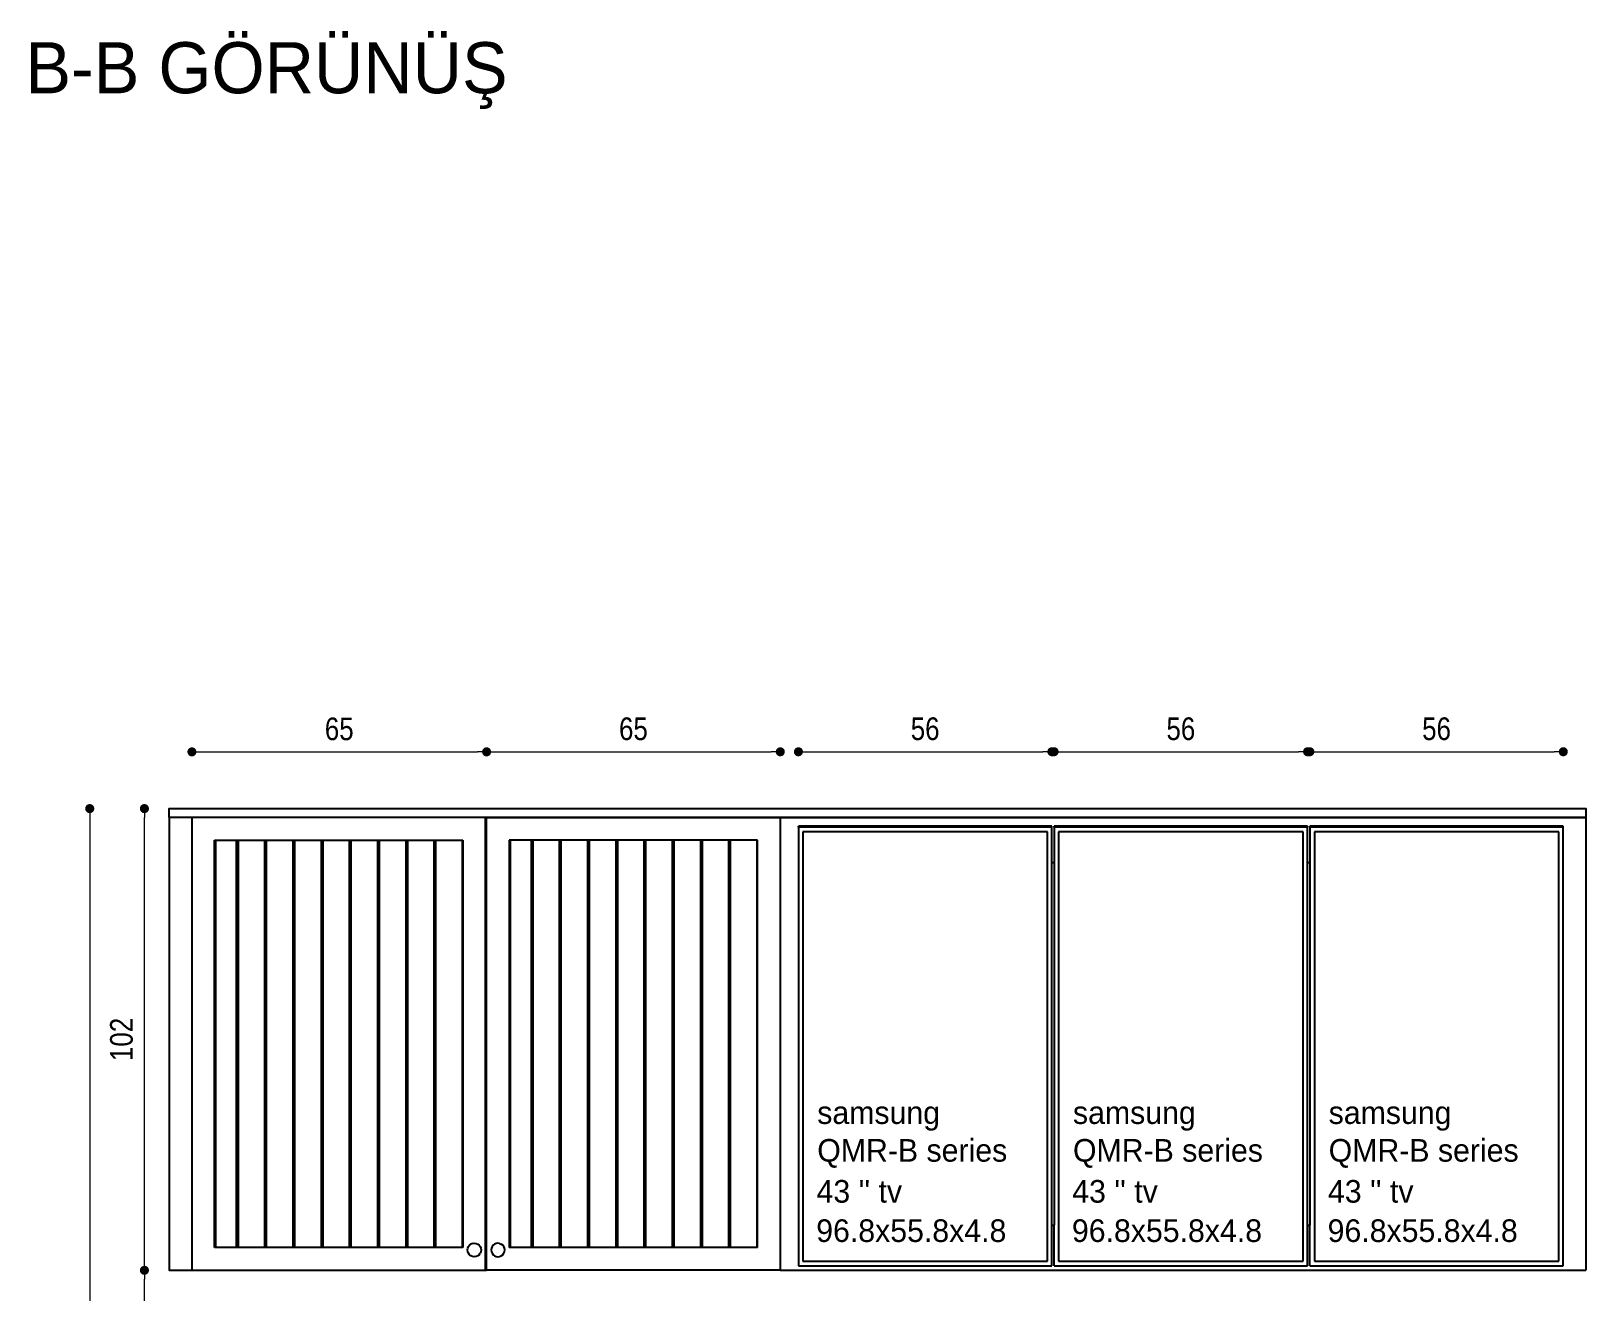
# Model space of a CAD drawing. Header units: millimetres. Extents: x 106699 to 122058, y 158555 to 162844.
# Drawn here: x 110440 to 110956, y 159896 to 160314 of the extents above; entities that cross this region are included whole.
import ezdxf
from ezdxf.enums import TextEntityAlignment as Align

# ---------------------------------------------------------------- set-up
doc = ezdxf.new("R2010")
doc.units = ezdxf.units.MM
doc.layers.add('300_Z4_STR_F03$0$AUDIT_D_220920114151-103', color=251, linetype='Continuous', lineweight=5)
doc.layers.add('no3_yazı tefriş', color=152, linetype='Continuous', lineweight=0)
doc.layers.add('S2000-002 Çizgi', color=7, linetype='Continuous')
doc.styles.add('BE', font='ARIALN.TTF')
doc.styles.get("Standard").update_dxf_attribs({"font": 'arial.ttf'})
doc.styles.add('TAKSİM', font='GOTHIC.TTF', dxfattribs={"height": 20})
doc.dimstyles.new('Copy of BE-50', dxfattribs={"dimscale": 100, "dimtxt": 0.05, "dimasz": 0.02, "dimexe": 0.025, "dimexo": 0, "dimgap": 0.025, "dimtad": 1, "dimdec": 1, "dimrnd": 0.5, "dimdsep": 46, "dimtxsty": 'BE', "dimblk": 'DOT', "dimcen": 0.5, "dimdle": 0.025, "dimse1": 1, "dimse2": 1, "dimclrd": 256, "dimclre": 256, "dimclrt": 256, "dimadec": 0, "dimazin": 2, "dimtm": 1e-09, "dimtfac": 1, "dimtdec": 1, "dimtix": 1, "dimtmove": 2, "dimatfit": 0, "dimldrblk": 'DOT', "dimfxl": 0.5, "dimfxlon": 1, "dimtolj": 1, "dimlwd": 9, "dimlwe": 0, "dimarcsym": 0})

# ---------------------------------------------------------------- blocks, each defined once
blk = doc.blocks.new('A$C56d1615e')
at = {"layer": 'no3_yazı tefriş', "color": 3, "char_height": 5, "width": 105.5846, "attachment_point": 1}
for s, insert in [('{\\fManrope Light|b0|i0|c0|p2;samsung\\PQMR-B series}', (0.23, 28.92, 4.89)), ("{\\fManrope Light|b0|i0|c0|p2;43 '' tv}", (0.07, 11.53, 4.89)), ('{\\fManrope Light|b0|i0|c0|p2;96.8x55.8x4.8}', (0, 2.84, 4.74))]:
    blk.add_mtext(s, dxfattribs=dict(at, insert=insert))
blk = doc.blocks.new('_Dot')
at = {"color": 0, "linetype": 'ByBlock', "lineweight": -2}
blk.add_line((-0.5, 0), (-1, 0), dxfattribs=at)
at = {"color": 0, "linetype": 'ByBlock', "const_width": 0.5}
blk.add_lwpolyline([(-0.25, 0, 1), (0.25, 0, 1)], format="xyb", close=True, dxfattribs=at)
blk = doc.blocks.new('*D184')
at = {"layer": 'Defpoints', "color": 0, "transparency": 16777216}
for p in [(116886.19, 159828.68), (116891.69, 159828.68), (116891.69, 159771.13)]:
    blk.add_point(p, dxfattribs=at)
at = {"layer": 'S2000-002 Çizgi', "color": 134, "lineweight": 9, "true_color": 0x00a5a5, "transparency": 16777216}
blk.add_line((116886.19, 159773.13), (116886.19, 159826.68), dxfattribs=at)
at = {"layer": 'S2000-002 Çizgi', "color": 134, "lineweight": 9, "true_color": 0x00a5a5, "transparency": 16777216, "xscale": 2, "yscale": 2, "zscale": 2}
for p, rotation in [((116886.19, 159828.68), 90), ((116886.19, 159771.13), 270)]:
    blk.add_blockref('_Dot', p, dxfattribs=dict(at, rotation=rotation))
at = {"layer": 'S2000-002 Çizgi', "color": 134, "true_color": 0x00a5a5, "transparency": 16777216, "insert": (116881.15, 159799.9), "char_height": 5, "attachment_point": 5, "rotation": 90, "style": 'BE'}
blk.add_mtext('\\A1;57.5', dxfattribs=at)
blk = doc.blocks.new('*D185')
at = {"layer": 'Defpoints', "color": 0, "transparency": 16777216}
for p in [(116886.19, 159930.68), (116888.68, 159930.68), (116891.69, 159828.68)]:
    blk.add_point(p, dxfattribs=at)
at = {"layer": 'S2000-002 Çizgi', "color": 134, "lineweight": 9, "true_color": 0x00a5a5, "transparency": 16777216}
blk.add_line((116886.19, 159830.68), (116886.19, 159928.68), dxfattribs=at)
at = {"layer": 'S2000-002 Çizgi', "color": 134, "lineweight": 9, "true_color": 0x00a5a5, "transparency": 16777216, "xscale": 2, "yscale": 2, "zscale": 2}
for p, rotation in [((116886.19, 159930.68), 90), ((116886.19, 159828.68), 270)]:
    blk.add_blockref('_Dot', p, dxfattribs=dict(at, rotation=rotation))
at = {"layer": 'S2000-002 Çizgi', "color": 134, "true_color": 0x00a5a5, "transparency": 16777216, "insert": (116881.14, 159879.68), "char_height": 5, "attachment_point": 5, "rotation": 90, "style": 'BE'}
blk.add_mtext('\\A1;102', dxfattribs=at)
blk = doc.blocks.new('*D186')
at = {"layer": 'Defpoints', "color": 0, "transparency": 16777216}
for p in [(116910.12, 159930.68), (116874.11, 159679.63), (116910.12, 159679.63)]:
    blk.add_point(p, dxfattribs=at)
at = {"layer": 'S2000-002 Çizgi', "color": 134, "lineweight": 9, "true_color": 0x00a5a5, "transparency": 16777216}
blk.add_line((116874.11, 159928.68), (116874.11, 159681.63), dxfattribs=at)
at = {"layer": 'S2000-002 Çizgi', "color": 134, "lineweight": 9, "true_color": 0x00a5a5, "transparency": 16777216, "xscale": 2, "yscale": 2, "zscale": 2}
for p, rotation in [((116874.11, 159930.68), 90), ((116874.11, 159679.63), 270)]:
    blk.add_blockref('_Dot', p, dxfattribs=dict(at, rotation=rotation))
at = {"layer": 'S2000-002 Çizgi', "color": 134, "true_color": 0x00a5a5, "transparency": 16777216, "insert": (116869.05, 159805.16), "char_height": 5, "attachment_point": 5, "rotation": 90, "style": 'BE'}
blk.add_mtext('\\A1;251', dxfattribs=at)
blk = doc.blocks.new('*D187')
at = {"layer": 'Defpoints', "color": 0, "transparency": 16777216}
for p in [(116961.8, 159943.21), (116896.69, 159928.68), (116961.8, 159928.68)]:
    blk.add_point(p, dxfattribs=at)
at = {"layer": 'S2000-002 Çizgi', "color": 134, "lineweight": 9, "true_color": 0x00a5a5, "transparency": 16777216}
blk.add_line((116898.69, 159943.21), (116959.8, 159943.21), dxfattribs=at)
at = {"layer": 'S2000-002 Çizgi', "color": 134, "lineweight": 9, "true_color": 0x00a5a5, "transparency": 16777216, "xscale": 2, "yscale": 2, "zscale": 2, "rotation": 180}
blk.add_blockref('_Dot', (116896.69, 159943.21), dxfattribs=at)
at = {"layer": 'S2000-002 Çizgi', "color": 134, "lineweight": 9, "true_color": 0x00a5a5, "transparency": 16777216, "xscale": 2, "yscale": 2, "zscale": 2}
blk.add_blockref('_Dot', (116961.8, 159943.21), dxfattribs=at)
at = {"layer": 'S2000-002 Çizgi', "color": 134, "true_color": 0x00a5a5, "transparency": 16777216, "insert": (116929.24, 159948.26), "char_height": 5, "attachment_point": 5, "style": 'BE'}
blk.add_mtext('\\A1;65', dxfattribs=at)
blk = doc.blocks.new('*D188')
at = {"layer": 'Defpoints', "color": 0, "transparency": 16777216}
for p in [(117026.69, 159943.23), (116961.8, 159926.68), (117026.69, 159926.68)]:
    blk.add_point(p, dxfattribs=at)
at = {"layer": 'S2000-002 Çizgi', "color": 134, "lineweight": 9, "true_color": 0x00a5a5, "transparency": 16777216}
blk.add_line((116963.8, 159943.23), (117024.69, 159943.23), dxfattribs=at)
at = {"layer": 'S2000-002 Çizgi', "color": 134, "lineweight": 9, "true_color": 0x00a5a5, "transparency": 16777216, "xscale": 2, "yscale": 2, "zscale": 2, "rotation": 180}
blk.add_blockref('_Dot', (116961.8, 159943.23), dxfattribs=at)
at = {"layer": 'S2000-002 Çizgi', "color": 134, "lineweight": 9, "true_color": 0x00a5a5, "transparency": 16777216, "xscale": 2, "yscale": 2, "zscale": 2}
blk.add_blockref('_Dot', (117026.69, 159943.23), dxfattribs=at)
at = {"layer": 'S2000-002 Çizgi', "color": 134, "true_color": 0x00a5a5, "transparency": 16777216, "insert": (116994.24, 159948.28), "char_height": 5, "attachment_point": 5, "style": 'BE'}
blk.add_mtext('\\A1;65', dxfattribs=at)
blk = doc.blocks.new('*D189')
at = {"layer": 'Defpoints', "color": 0, "transparency": 16777216}
for p in [(117086.7, 159943.24), (117030.7, 159926.81), (117086.7, 159926.81)]:
    blk.add_point(p, dxfattribs=at)
at = {"layer": 'S2000-002 Çizgi', "color": 134, "lineweight": 9, "true_color": 0x00a5a5, "transparency": 16777216}
blk.add_line((117032.7, 159943.24), (117084.7, 159943.24), dxfattribs=at)
at = {"layer": 'S2000-002 Çizgi', "color": 134, "lineweight": 9, "true_color": 0x00a5a5, "transparency": 16777216, "xscale": 2, "yscale": 2, "zscale": 2, "rotation": 180}
blk.add_blockref('_Dot', (117030.7, 159943.24), dxfattribs=at)
at = {"layer": 'S2000-002 Çizgi', "color": 134, "lineweight": 9, "true_color": 0x00a5a5, "transparency": 16777216, "xscale": 2, "yscale": 2, "zscale": 2}
blk.add_blockref('_Dot', (117086.7, 159943.24), dxfattribs=at)
at = {"layer": 'S2000-002 Çizgi', "color": 134, "true_color": 0x00a5a5, "transparency": 16777216, "insert": (117058.7, 159948.29), "char_height": 5, "attachment_point": 5, "style": 'BE'}
blk.add_mtext('\\A1;56', dxfattribs=at)
blk = doc.blocks.new('*D190')
at = {"layer": 'Defpoints', "color": 0, "transparency": 16777216}
for p in [(117143.2, 159943.24), (117087.2, 159926.81), (117143.2, 159926.81)]:
    blk.add_point(p, dxfattribs=at)
at = {"layer": 'S2000-002 Çizgi', "color": 134, "lineweight": 9, "true_color": 0x00a5a5, "transparency": 16777216}
blk.add_line((117089.2, 159943.24), (117141.2, 159943.24), dxfattribs=at)
at = {"layer": 'S2000-002 Çizgi', "color": 134, "lineweight": 9, "true_color": 0x00a5a5, "transparency": 16777216, "xscale": 2, "yscale": 2, "zscale": 2, "rotation": 180}
blk.add_blockref('_Dot', (117087.2, 159943.24), dxfattribs=at)
at = {"layer": 'S2000-002 Çizgi', "color": 134, "lineweight": 9, "true_color": 0x00a5a5, "transparency": 16777216, "xscale": 2, "yscale": 2, "zscale": 2}
blk.add_blockref('_Dot', (117143.2, 159943.24), dxfattribs=at)
at = {"layer": 'S2000-002 Çizgi', "color": 134, "true_color": 0x00a5a5, "transparency": 16777216, "insert": (117115.2, 159948.29), "char_height": 5, "attachment_point": 5, "style": 'BE'}
blk.add_mtext('\\A1;56', dxfattribs=at)
blk = doc.blocks.new('*D191')
at = {"layer": 'Defpoints', "color": 0, "transparency": 16777216}
for p in [(117199.7, 159943.24), (117143.7, 159926.81), (117199.7, 159926.81)]:
    blk.add_point(p, dxfattribs=at)
at = {"layer": 'S2000-002 Çizgi', "color": 134, "lineweight": 9, "true_color": 0x00a5a5, "transparency": 16777216}
blk.add_line((117145.7, 159943.24), (117197.7, 159943.24), dxfattribs=at)
at = {"layer": 'S2000-002 Çizgi', "color": 134, "lineweight": 9, "true_color": 0x00a5a5, "transparency": 16777216, "xscale": 2, "yscale": 2, "zscale": 2, "rotation": 180}
blk.add_blockref('_Dot', (117143.7, 159943.24), dxfattribs=at)
at = {"layer": 'S2000-002 Çizgi', "color": 134, "lineweight": 9, "true_color": 0x00a5a5, "transparency": 16777216, "xscale": 2, "yscale": 2, "zscale": 2}
blk.add_blockref('_Dot', (117199.7, 159943.24), dxfattribs=at)
at = {"layer": 'S2000-002 Çizgi', "color": 134, "true_color": 0x00a5a5, "transparency": 16777216, "insert": (117171.7, 159948.29), "char_height": 5, "attachment_point": 5, "style": 'BE'}
blk.add_mtext('\\A1;56', dxfattribs=at)
blk = doc.blocks.new('dd')
at = {"layer": 'S2000-002 Çizgi'}
for p, q in [((116896.69, 159928.68), (116896.69, 159828.68)), ((116961.58, 159928.68), (116896.69, 159928.68)), ((116961.58, 159928.68), (116961.8, 159928.68)), ((116961.58, 159926.68), (116961.58, 159928.68)), ((116961.8, 159926.68), (116961.58, 159926.68)), ((116961.58, 159830.68), (116961.58, 159926.68)), ((116961.8, 159928.68), (117026.69, 159928.68)), ((116961.8, 159926.68), (116961.8, 159928.68)), ((116961.8, 159830.68), (116961.8, 159926.68)), ((117026.69, 159928.68), (117026.69, 159828.68)), ((117026.69, 159928.68), (117204.7, 159928.68)), ((117086.7, 159926.81), (117030.7, 159926.81)), ((117030.7, 159926.55), (117030.7, 159926.81)), ((117086.7, 159926.55), (117030.7, 159926.55)), ((117030.7, 159926.55), (117030.7, 159829.68)), ((117086.7, 159926.55), (117086.7, 159926.81)), ((117086.7, 159918.68), (117086.7, 159926.55)), ((117143.2, 159926.81), (117087.2, 159926.81)), ((117087.2, 159926.55), (117087.2, 159926.81)), ((117143.2, 159926.55), (117087.2, 159926.55)), ((117087.2, 159926.55), (117087.2, 159918.68)), ((117143.2, 159926.55), (117143.2, 159926.81)), ((117143.2, 159918.68), (117143.2, 159926.55)), ((117199.7, 159926.81), (117143.7, 159926.81)), ((117143.7, 159926.55), (117143.7, 159926.81)), ((117199.7, 159926.55), (117143.7, 159926.55)), ((117143.7, 159926.55), (117143.7, 159918.68)), ((117199.7, 159926.55), (117199.7, 159926.81)), ((117199.7, 159829.68), (117199.7, 159926.55)), ((117204.7, 159928.68), (117204.7, 159828.68)), ((116901.69, 159833.68), (116901.69, 159923.68)), ((116901.69, 159923.68), (116901.87, 159923.68)), ((116901.87, 159923.68), (116901.87, 159833.68)), ((116901.87, 159923.68), (116912.74, 159923.68)), ((116906.5, 159923.68), (116906.5, 159833.68)), ((116906.87, 159923.68), (116906.87, 159833.68)), ((116912.74, 159923.68), (116912.74, 159833.68)), ((116912.74, 159923.68), (116912.92, 159923.68)), ((116912.92, 159923.68), (116913.11, 159923.68)), ((116913.11, 159923.68), (116913.11, 159833.68)), ((116913.11, 159923.68), (116918.97, 159923.68)), ((116918.97, 159923.68), (116918.97, 159833.68)), ((116918.97, 159923.68), (116919.16, 159923.68)), ((116919.16, 159923.68), (116919.34, 159923.68)), ((116919.34, 159923.68), (116919.34, 159833.68)), ((116919.34, 159923.68), (116925.21, 159923.68)), ((116925.21, 159923.68), (116925.21, 159833.68)), ((116925.21, 159923.68), (116925.39, 159923.68)), ((116925.39, 159923.68), (116925.58, 159923.68)), ((116925.58, 159923.68), (116925.58, 159833.68)), ((116925.58, 159923.68), (116931.45, 159923.68)), ((116931.45, 159923.68), (116931.45, 159833.68)), ((116931.45, 159923.68), (116931.63, 159923.68)), ((116931.63, 159923.68), (116931.81, 159923.68)), ((116931.81, 159923.68), (116931.81, 159833.68)), ((116931.81, 159923.68), (116937.68, 159923.68)), ((116937.68, 159923.68), (116937.68, 159833.68)), ((116937.68, 159923.68), (116937.87, 159923.68)), ((116937.87, 159923.68), (116938.05, 159923.68)), ((116938.05, 159923.68), (116938.05, 159833.68)), ((116938.05, 159923.68), (116943.92, 159923.68)), ((116943.92, 159923.68), (116943.92, 159833.68)), ((116943.92, 159923.68), (116944.1, 159923.68)), ((116944.1, 159923.68), (116944.29, 159923.68)), ((116944.29, 159923.68), (116944.29, 159833.68)), ((116944.29, 159923.68), (116950.16, 159923.68)), ((116950.16, 159923.68), (116950.16, 159833.68)), ((116950.16, 159923.68), (116950.34, 159923.68)), ((116950.34, 159923.68), (116950.52, 159923.68)), ((116950.52, 159923.68), (116950.52, 159833.68)), ((116950.52, 159923.68), (116956.39, 159923.68)), ((116956.39, 159923.68), (116956.39, 159833.68)), ((116956.39, 159923.68), (116956.58, 159923.68)), ((116956.58, 159923.68), (116956.58, 159833.68)), ((116966.8, 159923.68), (116966.8, 159833.68)), ((116966.98, 159923.68), (116966.8, 159923.68)), ((116966.98, 159923.68), (116966.98, 159833.68)), ((116977.85, 159923.68), (116966.98, 159923.68)), ((116971.61, 159923.68), (116971.61, 159833.68)), ((116971.98, 159923.68), (116971.98, 159833.68)), ((116977.85, 159923.68), (116977.85, 159833.68)), ((116978.03, 159923.68), (116977.85, 159923.68)), ((116978.22, 159923.68), (116978.03, 159923.68)), ((116978.22, 159923.68), (116978.22, 159833.68)), ((116984.08, 159923.68), (116978.22, 159923.68)), ((116984.08, 159923.68), (116984.08, 159833.68)), ((116984.27, 159923.68), (116984.08, 159923.68)), ((116984.45, 159923.68), (116984.27, 159923.68)), ((116984.45, 159923.68), (116984.45, 159833.68)), ((116990.32, 159923.68), (116984.45, 159923.68)), ((116990.32, 159923.68), (116990.32, 159833.68)), ((116990.5, 159923.68), (116990.32, 159923.68)), ((116990.69, 159923.68), (116990.5, 159923.68)), ((116990.69, 159923.68), (116990.69, 159833.68)), ((116996.56, 159923.68), (116990.69, 159923.68)), ((116996.56, 159923.68), (116996.56, 159833.68)), ((116996.74, 159923.68), (116996.56, 159923.68)), ((116996.92, 159923.68), (116996.74, 159923.68)), ((116996.92, 159923.68), (116996.92, 159833.68)), ((117002.79, 159923.68), (116996.92, 159923.68)), ((117002.79, 159923.68), (117002.79, 159833.68)), ((117002.98, 159923.68), (117002.79, 159923.68)), ((117003.16, 159923.68), (117002.98, 159923.68)), ((117003.16, 159923.68), (117003.16, 159833.68)), ((117009.03, 159923.68), (117003.16, 159923.68)), ((117009.03, 159923.68), (117009.03, 159833.68)), ((117009.21, 159923.68), (117009.03, 159923.68)), ((117009.4, 159923.68), (117009.21, 159923.68)), ((117009.4, 159923.68), (117009.4, 159833.68)), ((117015.27, 159923.68), (117009.4, 159923.68)), ((117015.27, 159923.68), (117015.27, 159833.68)), ((117015.45, 159923.68), (117015.27, 159923.68)), ((117015.63, 159923.68), (117015.45, 159923.68)), ((117015.63, 159923.68), (117015.63, 159833.68)), ((117021.5, 159923.68), (117015.63, 159923.68)), ((117021.5, 159923.68), (117021.5, 159833.68)), ((117021.69, 159923.68), (117021.5, 159923.68)), ((117021.69, 159833.68), (117021.69, 159923.68)), ((117085.7, 159925.55), (117031.7, 159925.55)), ((117031.7, 159925.55), (117031.7, 159830.69)), ((117085.7, 159830.69), (117085.7, 159925.55)), ((117142.2, 159925.55), (117088.2, 159925.55)), ((117088.2, 159925.55), (117088.2, 159830.69)), ((117142.2, 159830.69), (117142.2, 159925.55)), ((117198.7, 159925.55), (117144.7, 159925.55)), ((117144.7, 159925.55), (117144.7, 159830.69)), ((117198.7, 159830.69), (117198.7, 159925.55)), ((117087.2, 159918.68), (117086.7, 159918.68)), ((117086.7, 159838.68), (117086.7, 159918.68)), ((117087.2, 159918.68), (117087.2, 159838.68)), ((117143.7, 159918.68), (117143.2, 159918.68)), ((117143.2, 159838.68), (117143.2, 159918.68)), ((117143.7, 159918.68), (117143.7, 159838.68)), ((117086.7, 159838.68), (117087.2, 159838.68)), ((117086.7, 159829.68), (117086.7, 159838.68)), ((117087.2, 159829.68), (117087.2, 159838.68)), ((117143.2, 159838.68), (117143.7, 159838.68)), ((117143.2, 159829.68), (117143.2, 159838.68)), ((117143.7, 159829.68), (117143.7, 159838.68)), ((116901.87, 159833.68), (116901.69, 159833.68)), ((116912.74, 159833.68), (116901.87, 159833.68)), ((116912.92, 159833.68), (116912.74, 159833.68)), ((116913.11, 159833.68), (116912.92, 159833.68)), ((116918.97, 159833.68), (116913.11, 159833.68)), ((116919.16, 159833.68), (116918.97, 159833.68)), ((116919.34, 159833.68), (116919.16, 159833.68)), ((116925.21, 159833.68), (116919.34, 159833.68)), ((116925.39, 159833.68), (116925.21, 159833.68)), ((116925.58, 159833.68), (116925.39, 159833.68)), ((116931.45, 159833.68), (116925.58, 159833.68)), ((116931.63, 159833.68), (116931.45, 159833.68)), ((116931.81, 159833.68), (116931.63, 159833.68)), ((116937.68, 159833.68), (116931.81, 159833.68)), ((116937.87, 159833.68), (116937.68, 159833.68)), ((116938.05, 159833.68), (116937.87, 159833.68)), ((116943.92, 159833.68), (116938.05, 159833.68)), ((116944.1, 159833.68), (116943.92, 159833.68)), ((116944.29, 159833.68), (116944.1, 159833.68)), ((116950.16, 159833.68), (116944.29, 159833.68)), ((116950.34, 159833.68), (116950.16, 159833.68)), ((116950.52, 159833.68), (116950.34, 159833.68)), ((116956.39, 159833.68), (116950.52, 159833.68)), ((116956.58, 159833.68), (116956.39, 159833.68)), ((116957.58, 159833.18), (116957.63, 159833.57)), ((116957.63, 159833.57), (116957.78, 159833.93)), ((116957.78, 159833.93), (116958.01, 159834.24)), ((116958.01, 159834.24), (116958.33, 159834.48)), ((116958.69, 159834.63), (116958.33, 159834.48)), ((116958.69, 159834.63), (116959.08, 159834.68)), ((116959.08, 159834.68), (116959.46, 159834.63)), ((116959.46, 159834.63), (116959.83, 159834.48)), ((116959.83, 159834.48), (116960.14, 159834.24)), ((116960.14, 159834.24), (116960.37, 159833.93)), ((116960.37, 159833.93), (116960.52, 159833.57)), ((116960.52, 159833.57), (116960.58, 159833.18)), ((116962.85, 159833.57), (116962.8, 159833.18)), ((116963, 159833.93), (116962.85, 159833.57)), ((116963.23, 159834.24), (116963, 159833.93)), ((116963.55, 159834.48), (116963.23, 159834.24)), ((116963.91, 159834.63), (116963.55, 159834.48)), ((116964.3, 159834.68), (116963.91, 159834.63)), ((116964.68, 159834.63), (116964.3, 159834.68)), ((116964.68, 159834.63), (116965.05, 159834.48)), ((116965.36, 159834.24), (116965.05, 159834.48)), ((116965.59, 159833.93), (116965.36, 159834.24)), ((116965.74, 159833.57), (116965.59, 159833.93)), ((116965.8, 159833.18), (116965.74, 159833.57)), ((116966.98, 159833.68), (116966.8, 159833.68)), ((116977.85, 159833.68), (116966.98, 159833.68)), ((116978.03, 159833.68), (116977.85, 159833.68)), ((116978.22, 159833.68), (116978.03, 159833.68)), ((116984.08, 159833.68), (116978.22, 159833.68)), ((116984.27, 159833.68), (116984.08, 159833.68)), ((116984.45, 159833.68), (116984.27, 159833.68)), ((116990.32, 159833.68), (116984.45, 159833.68)), ((116990.5, 159833.68), (116990.32, 159833.68)), ((116990.69, 159833.68), (116990.5, 159833.68)), ((116996.56, 159833.68), (116990.69, 159833.68)), ((116996.74, 159833.68), (116996.56, 159833.68)), ((116996.92, 159833.68), (116996.74, 159833.68)), ((117002.79, 159833.68), (116996.92, 159833.68)), ((117002.98, 159833.68), (117002.79, 159833.68)), ((117003.16, 159833.68), (117002.98, 159833.68)), ((117009.03, 159833.68), (117003.16, 159833.68)), ((117009.21, 159833.68), (117009.03, 159833.68)), ((117009.4, 159833.68), (117009.21, 159833.68)), ((117015.27, 159833.68), (117009.4, 159833.68)), ((117015.45, 159833.68), (117015.27, 159833.68)), ((117015.63, 159833.68), (117015.45, 159833.68)), ((117021.5, 159833.68), (117015.63, 159833.68)), ((117021.69, 159833.68), (117021.5, 159833.68)), ((116957.63, 159832.79), (116957.58, 159833.18)), ((116957.78, 159832.43), (116957.63, 159832.79)), ((116958.01, 159832.12), (116957.78, 159832.43)), ((116958.33, 159831.88), (116958.01, 159832.12)), ((116958.69, 159831.73), (116958.33, 159831.88)), ((116959.08, 159831.68), (116958.69, 159831.73)), ((116959.46, 159831.73), (116959.08, 159831.68)), ((116959.83, 159831.88), (116959.46, 159831.73)), ((116960.14, 159832.12), (116959.83, 159831.88)), ((116960.14, 159832.12), (116960.37, 159832.43)), ((116960.52, 159832.79), (116960.37, 159832.43)), ((116960.58, 159833.18), (116960.52, 159832.79)), ((116961.58, 159830.68), (116961.8, 159830.68)), ((116961.58, 159828.68), (116961.58, 159830.68)), ((116961.8, 159828.68), (116961.8, 159830.68)), ((116962.8, 159833.18), (116962.85, 159832.79)), ((116962.85, 159832.79), (116963, 159832.43)), ((116963, 159832.43), (116963.23, 159832.12)), ((116963.23, 159832.12), (116963.55, 159831.88)), ((116963.55, 159831.88), (116963.91, 159831.73)), ((116963.91, 159831.73), (116964.3, 159831.68)), ((116964.3, 159831.68), (116964.68, 159831.73)), ((116964.68, 159831.73), (116965.05, 159831.88)), ((116965.05, 159831.88), (116965.36, 159832.12)), ((116965.36, 159832.12), (116965.59, 159832.43)), ((116965.59, 159832.43), (116965.74, 159832.79)), ((116965.74, 159832.79), (116965.8, 159833.18)), ((117031.7, 159830.69), (117085.7, 159830.69)), ((117031.7, 159830.68), (117031.7, 159830.69)), ((117031.7, 159830.68), (117085.7, 159830.68)), ((117085.7, 159830.68), (117085.7, 159830.69)), ((117088.2, 159830.69), (117142.2, 159830.69)), ((117088.2, 159830.68), (117088.2, 159830.69)), ((117088.2, 159830.68), (117142.2, 159830.68)), ((117142.2, 159830.68), (117142.2, 159830.69)), ((117144.7, 159830.69), (117198.7, 159830.69)), ((117144.7, 159830.68), (117144.7, 159830.69)), ((117144.7, 159830.68), (117198.7, 159830.68)), ((117198.7, 159830.68), (117198.7, 159830.69)), ((116896.69, 159828.68), (116961.58, 159828.68)), ((116961.58, 159828.68), (116961.8, 159828.68)), ((117026.69, 159828.68), (116961.8, 159828.68)), ((117026.69, 159828.68), (117204.7, 159828.68)), ((117030.7, 159829.68), (117086.7, 159829.68)), ((117087.2, 159829.68), (117143.2, 159829.68)), ((117143.7, 159829.68), (117199.7, 159829.68))]:
    blk.add_line(p, q, dxfattribs=at)
for points in [[(116891.69, 159928.68), (116891.69, 159930.68), (117204.7, 159930.68), (117204.7, 159928.68), (116891.69, 159928.68)], [(116896.69, 159928.68), (116891.69, 159928.68), (116891.69, 159828.68), (116896.69, 159828.68)]]:
    blk.add_lwpolyline(points, dxfattribs=at)
for p in [(117034.63, 159837.09), (117091.13, 159837.09), (117147.63, 159837.09)]:
    blk.add_blockref('A$C56d1615e', p, dxfattribs=at)
for base, p1, p2, picture, middle in [((116961.8, 159943.21), (116896.69, 159928.68), (116961.8, 159928.68), '*D187', (116929.24, 159948.26)), ((117026.69, 159943.23), (116961.8, 159926.68), (117026.69, 159926.68), '*D188', (116994.24, 159948.28)), ((117086.7, 159943.24), (117030.7, 159926.81), (117086.7, 159926.81), '*D189', (117058.7, 159948.29)), ((117143.2, 159943.24), (117087.2, 159926.81), (117143.2, 159926.81), '*D190', (117115.2, 159948.29)), ((117199.7, 159943.24), (117143.7, 159926.81), (117199.7, 159926.81), '*D191', (117171.7, 159948.29))]:
    dim = blk.add_linear_dim(base=base, p1=p1, p2=p2, dimstyle='Copy of BE-50', dxfattribs=at)
    dim.commit()
    dim.dimension.update_dxf_attribs({"geometry": picture, "text_midpoint": middle})
for base, p1, p2, picture, middle in [((116874.1065, 159679.6277), (116910.1231, 159930.6829), (116910.1231, 159679.6277), '*D186', (116869.0537, 159805.1553)), ((116886.19, 159930.68), (116891.69, 159828.68), (116888.68, 159930.68), '*D185', (116881.14, 159879.68)), ((116886.1942, 159828.6829), (116891.6909, 159771.1264), (116891.6855, 159828.6829), '*D184', (116881.1516, 159799.9046))]:
    dim = blk.add_linear_dim(base=base, p1=p1, p2=p2, angle=90, dimstyle='Copy of BE-50', dxfattribs=at)
    dim.commit()
    dim.dimension.update_dxf_attribs({"geometry": picture, "text_midpoint": middle})

msp = doc.modelspace()

# ---------------------------------------------------------------- block references
at = {"layer": 'S2000-002 Çizgi', "xscale": 1.5, "yscale": 1.5, "zscale": 1.5}
msp.add_blockref('dd', (-64851.29, -79839.81), dxfattribs=at)

# ---------------------------------------------------------------- texts
at = {"layer": '300_Z4_STR_F03$0$AUDIT_D_220920114151-103', "color": 214, "lineweight": 30, "ltscale": 10, "true_color": 0xae1ea2, "style": 'TAKSİM'}
msp.add_text('B-B GÖRÜNÜŞ', height=16.9344, dxfattribs=at).set_placement((110518.48, 160293.27, -0.03), align=Align.CENTER)

doc.saveas('drawing.dxf')
